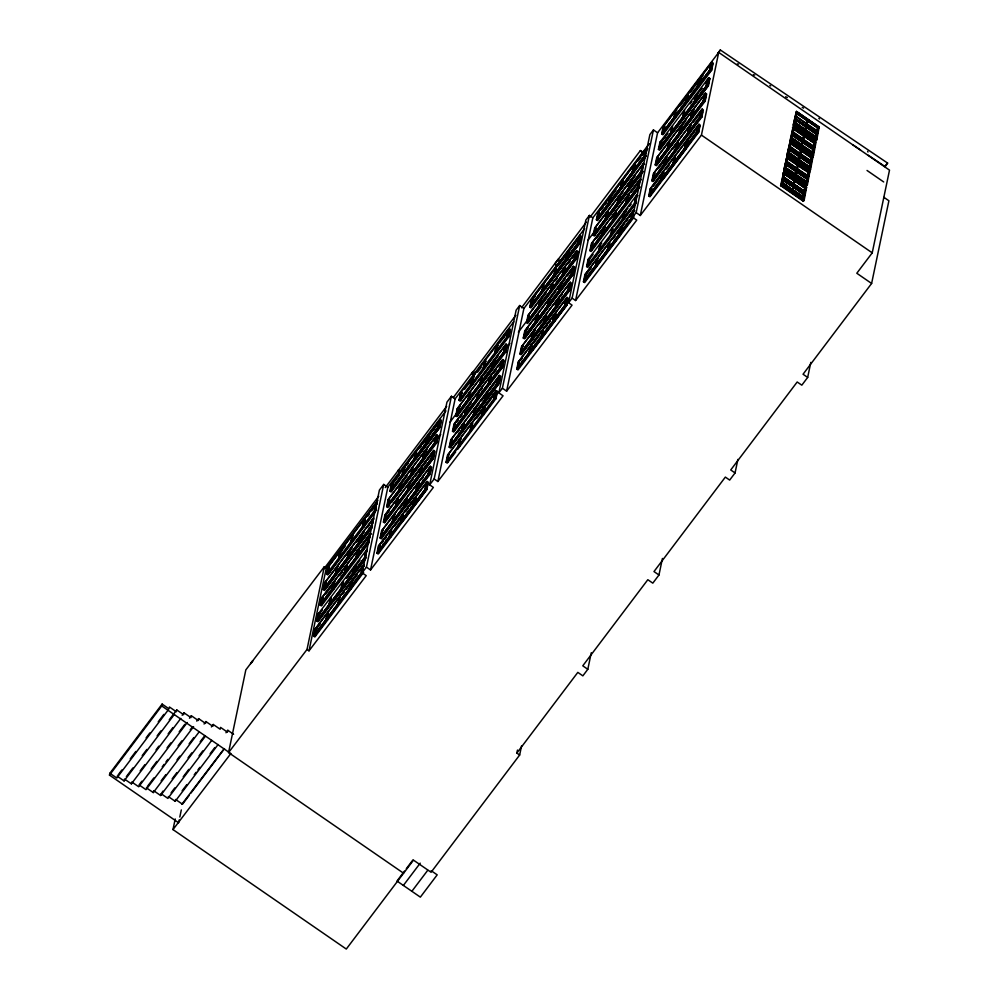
<?xml version="1.0" encoding="UTF-8"?>
<svg xmlns="http://www.w3.org/2000/svg" width="999" height="999" viewBox="0 0 999 999"><rect width="100%" height="100%" fill="white"/><g stroke="black" fill="none" stroke-linecap="round" stroke-linejoin="round"><path stroke-width="1.5" d="M787.349 97.54L785.626 96.766M867.969 152.06L867.631 151.336M780.606 185.627L783.815 171.778L806.58 187.4L804.158 200.225L803.383 201.249L780.606 185.627L781.38 184.603L804.158 200.225M783.853 170.117L787.05 156.269L809.827 171.89L807.392 184.715L806.618 185.752L783.853 170.117L787.05 156.269M783.815 171.778L781.106 185.752L781.88 184.728L803.733 199.725L802.959 200.762M786.975 155.182L790.172 141.334L812.949 156.955L810.514 169.78L809.739 170.817L786.975 155.182L790.172 141.334M785.127 166.096L785.651 163.324M786.176 160.552L786.7 157.792M789.997 140.697L793.206 126.836L815.971 142.457L813.536 155.295L812.761 156.319L789.997 140.697L790.771 139.66L813.536 155.295M803.383 201.249L806.093 187.263L784.24 172.265L781.705 185.951L791.845 192.894L792.457 192.07M793.231 125.237L796.428 111.376L819.205 126.998L816.77 139.835L815.996 140.859L793.231 125.237L796.428 111.376M791.845 192.894L792.632 189.66L782.504 182.717L792.607 189.847M795.704 176.573L795.079 177.397L784.952 170.442L787.474 156.768L809.178 171.965L806.618 185.752M792.844 128.359L793.618 127.335L815.484 142.333L812.349 155.819L790.484 140.822L793.206 126.836M782.329 185.127L783.391 179.495L804.12 193.706L803.046 199.338M791.695 186.126L782.829 180.045L784.615 173.064L805.331 187.275L802.422 200.162L792.294 193.207L793.606 187.25L803.496 194.53M786.862 161.301L796.965 168.431L786.588 161.813M809.739 170.817L812.449 156.831L790.596 141.833L788.086 154.495L809.939 169.493M790.596 141.833L787.462 155.32L809.315 170.317L810.089 169.293M791.108 139.997L793.468 127.535L815.334 142.532L812.974 154.995M796.153 176.885L795.529 177.71L805.669 184.653L806.293 183.841L807.354 178.209L786.638 163.986L784.952 170.442M807.404 177.934L808.578 171.778L787.849 157.555L786.688 163.711L807.404 177.934L806.78 178.746L797.914 172.665M788.586 152.785L798.963 159.403M789.984 146.366L800.074 153.496M790.484 140.822L793.618 127.335M788.686 154.683L789.759 149.051L810.476 163.274L809.402 168.906M791.857 137.962L801.985 144.917L791.895 137.775M793.006 131.868L803.109 139.011M794.342 124.538L796.852 111.876L818.705 126.873L815.996 140.859M812.437 154.408L813.498 148.776L792.781 134.553L791.096 141.009L801.223 147.964L801.847 147.14M794.879 122.652L795.391 119.917L805.519 126.873L805.007 129.595L794.879 122.652L804.969 129.783L795.117 122.315M796.203 116.596L806.343 123.551L796.24 116.408M794.942 124.725L796.016 119.093L816.732 133.317L815.047 139.773L804.907 132.817L806.23 126.861L805.519 126.873M795.441 119.643L797.227 112.675L817.944 126.885L816.158 133.866L817.944 126.885M792.956 186.988L794.367 180.507L793.206 186.663M803.546 194.256L793.156 186.938L792.544 192.882M786.638 163.986L786.013 164.81L796.141 171.766L797.364 165.335M793.656 186.975L794.829 180.819L804.707 188.099L804.095 191.346L793.968 184.403L804.095 191.346M799.512 156.506L798.9 162.45L799.962 156.818L799.262 156.831L798.75 159.553L788.86 152.273M799.312 156.556L800.736 150.075L799.562 156.231M796.852 171.753L795.329 177.073L796.39 171.441L796.091 174.8L806.218 181.756M796.653 171.803L798.064 165.322L796.44 171.166M801.223 147.964L802.534 142.008L801.935 147.952L802.534 142.008M802.309 147.452L801.685 148.277L803.758 135.577L802.896 139.148L792.769 132.193M807.517 168.856L798.651 162.775L799.962 156.818M799.774 156.868L801.186 150.387L800.024 156.543M814.635 125.424L806.992 120.117L805.581 126.598L796.715 120.517M803.046 142.045L804.207 135.889L802.796 142.37L811.663 148.451M806.23 126.861L805.157 132.492L805.768 126.548M805.818 126.274L806.992 120.117M806.031 126.91L807.442 120.429L806.28 126.586M805.669 184.653L807.354 178.209M806.78 178.746L808.578 171.778M806.468 181.418L796.29 174.65M807.579 175.524L797.414 168.744M809.552 166.671L799.2 159.865L809.34 166.821L810.476 163.274M811.688 156.843L809.902 163.811L811.688 156.843L790.971 142.62L789.809 148.776L810.526 162.999M803.221 199.375L805.319 188.287L784.752 174.176M810.701 160.589L800.536 153.809M806.193 185.252L806.967 184.228L785.114 169.231L784.34 170.255L806.193 185.252L807.766 176.935M812.574 152.173L802.234 145.367L812.362 152.323L813.498 148.776M813.698 146.266L803.346 139.46L813.486 146.416L814.722 142.345L794.005 128.122L792.831 134.278L813.561 148.501L814.722 142.345M815.047 139.773L816.732 133.317M815.846 136.538L805.669 129.77M816.957 130.632L806.792 123.864M806.967 184.228L809.327 171.766L808.553 172.79L787.237 158.379L787.849 157.555M813.923 147.515L814.709 143.357L794.13 129.246M815.571 140.359L816.345 139.336L794.492 124.338L793.718 125.362L815.571 140.359L816.62 134.828M817.145 132.055L817.669 129.283M816.458 138.149L818.705 126.873M179.221 819.917L178.621 822.764L109.49 775.112L109.878 773.251L162.125 704.083L169.043 708.853L169.43 706.992L176.348 711.763L176.736 709.914L183.641 714.672L184.028 712.824L190.946 717.582L191.333 715.734L198.252 720.504L198.639 718.643L205.544 723.413L205.931 721.553L212.849 726.323L213.237 724.462L220.155 729.233L220.542 727.384L227.447 732.142L227.834 730.294L233.604 734.265M117.183 776.161L124.088 780.931L124.475 779.083L131.393 783.84L180.844 718.381M131.393 783.84L131.781 781.992L138.699 786.75L187.213 722.527M109.49 775.112L161.738 705.943L162.125 704.083M146.378 787.811L153.297 792.582L153.684 790.721L160.602 795.491L205.382 736.201M160.602 795.491L162.849 791.158M168.282 796.54L175.2 801.31L175.587 799.462L182.505 804.22L189.036 795.579M521.528 745.991L519.655 755.019L431.081 872.264L413.474 860.127L346.291 949.05L172.989 829.582L175.212 818.955M179.82 817.057L181.306 809.927M403.571 873.226L228.559 752.572L245.829 669.879L324.288 566.77L326.273 568.144L309.003 650.836L307.018 649.462L324.288 566.77M309.003 650.836L366.221 575.649L362.125 572.802L379.395 490.109L383.728 484.415L387.824 487.262L370.542 569.954L366.446 567.12L383.728 484.415M370.542 569.954L433.366 487.412L429.67 484.852L446.953 402.147L451.436 396.266L455.132 398.838L437.849 481.53L434.153 478.958L451.436 396.266M437.849 481.53L503.059 395.804L498.851 392.869L516.133 310.177L519.68 305.532L523.888 308.479L506.618 391.171L502.41 388.224L519.68 305.532M506.618 391.171L572.052 305.145L568.593 302.734L585.864 220.042L589.385 215.422L592.844 217.844L575.574 300.537L572.115 298.127L589.385 215.422M519.655 755.019L516.845 753.084L517.482 750.074M575.574 300.537L636.738 220.13L632.617 217.245L649.899 134.553L653.446 129.92L657.567 132.792L640.284 215.497L636.163 212.612L653.446 129.92M516.845 753.084L577.822 672.377L582.854 675.861L587.812 669.293L591.271 652.747M640.284 215.497L701.435 135.102L718.706 52.41L889.51 170.142L872.227 252.847L856.805 273.251L871.615 283.466L803.046 374.238L807.667 377.435L801.822 385.177L797.19 381.993L730.731 469.967L735.064 472.952L729.67 480.082L725.349 477.097L653.983 571.565L658.965 574.999L652.809 583.154L647.827 579.707L582.779 665.821L587.812 669.293M658.965 574.999L662.424 558.466M735.064 472.952L737.886 459.415M807.667 377.435L810.813 362.4M871.615 283.466L888.898 200.762L883.965 197.365M313.649 636.151L362.412 571.578L363.611 572.402L314.835 636.975L313.649 636.151L315.135 629.008L363.911 564.447L362.475 571.715M316.82 620.966L318.306 613.823L367.083 549.263L365.584 556.393L316.82 620.966L318.007 621.79L364.91 559.702M369.168 542.557L321.328 605.881L320.142 605.057L321.628 597.926L370.404 533.366L371.603 534.19M323.364 589.61L324.862 582.479L373.638 517.907L372.14 525.049L323.364 589.61L324.563 590.434L372.402 527.11M326.598 574.138L328.097 566.995L376.873 502.435L375.374 509.565L326.598 574.138L327.797 574.962L375.262 511.988M314.348 635.027L315.734 628.421L351.186 581.493L351.885 581.98M358.379 550.899L357.679 550.412L322.227 597.34L320.841 603.945L322.028 604.77M327.297 573.014L328.683 566.421L364.136 519.48L364.847 519.98M316.221 631.131L315.422 634.914L314.71 634.427L316.034 628.121L316.745 628.608M321.915 603.833L321.203 603.346L322.527 597.027L323.239 597.527M324.438 587.899L325.761 581.58L336.813 566.957L337.512 567.444M327.672 572.427L328.996 566.108M315.534 635.851L316.159 630.232M318.706 620.666L319.056 616.371M322.103 601.785L321.553 604.432L350.249 566.346M325.05 587.662L326.161 582.38L325.449 581.893L324.063 588.486L359.515 541.558L360.901 534.964M328.559 570.866L329.121 568.219M319.131 617.207L318.594 619.742L317.882 619.243L319.205 612.936L319.917 613.423M328.384 572.914L329.171 569.118M325.761 619.805L327.085 613.498L327.797 613.985L326.473 620.292L325.761 619.805L314.71 634.427M321.203 603.346L332.255 588.723L333.579 582.405L334.29 582.904L333.491 586.688M336.813 566.957L335.489 573.276L336.188 573.763L336.988 569.967M327.572 619.917L326.411 618.955L327.734 612.637M330.906 597.452L329.583 603.771L330.294 604.258M333.616 588.361L332.904 587.874L334.228 581.555M349.55 551.523L348.838 551.036L337.45 566.108L336.126 572.415L336.838 572.914M348.838 551.036L347.515 557.342L348.226 557.829L349.026 554.045M326.411 618.955L337.799 603.883L339.123 597.564L339.822 598.051M332.904 587.874L344.293 572.802L345.617 566.483L346.316 566.97M339.148 603.521L338.436 603.021L339.76 596.715L340.472 597.202M345.642 572.427L344.93 571.94L346.253 565.634L346.965 566.121M361.238 536.038L360.527 535.551L349.488 550.174L348.164 556.493L348.876 556.98M339.036 601.848L338.499 604.37L337.799 603.883M345.529 570.766L346.054 568.231M338.436 603.021L349.488 588.399L350.811 582.092M344.93 571.94L355.981 557.317L357.305 551.011L358.017 551.498L357.48 554.02M360.527 535.551L359.203 541.87L359.915 542.357M322.39 610.052L319.605 613.736L318.906 613.249L317.52 619.842L352.972 572.914L354.358 566.308L355.057 566.808L346.628 577.959M357.679 550.412L356.293 557.005L357.48 557.829M364.136 519.48L362.749 526.086L363.948 526.91M351.186 581.493L349.8 588.099L350.986 588.923L351.548 586.276M359.615 571.703L364.148 565.696L363.436 565.209L351.636 580.831L350.212 587.599L351.411 588.423L352.26 584.365M366.383 557.617L354.583 573.239L353.384 572.427L354.807 565.646L356.006 566.47M358.841 550.237L357.417 557.005L369.218 541.383L368.519 540.896L369.93 534.115L358.129 549.75L356.705 556.518L357.904 557.342L358.466 554.632M372.028 527.472L361.126 541.895L359.94 541.071L361.351 534.303L362.063 534.79L361.501 537.499M371.653 510.901L377.11 503.683L376.398 503.196L364.585 518.818L363.174 525.599L364.36 526.423M350.986 585.102L350.199 588.898L349.488 588.399M354.158 569.917L353.371 573.713L352.659 573.226L353.983 566.908L354.695 567.395M363.948 523.089L363.149 526.885L362.437 526.398L363.761 520.079L364.473 520.566M361.588 551.311L358.029 556.018L357.33 555.531L358.641 549.238L359.353 549.725M363.786 524.6L365.11 518.306M351.498 585.389L352.06 582.679M364.448 523.376L365.01 520.666M350.836 586.613L361.501 572.489L362.824 566.196L363.536 566.683M367.994 541.408L369.318 535.114L370.03 535.601L368.706 541.895L367.994 541.408L357.33 555.531M373.251 520.142L372.54 519.655L371.228 525.961L371.928 526.448M363.436 565.209L362.025 571.977L363.211 572.802M353.384 572.427L365.197 556.793L366.608 550.024L367.32 550.511L364.598 554.12M359.94 541.071L371.74 525.437L373.164 518.668L373.876 519.155M376.398 503.196L374.975 509.965L376.173 510.789M370.404 533.366L368.906 540.496L320.142 605.057M372.465 523.926L372.989 521.403M375.961 507.192L375.437 509.715L376.573 510.389M375.686 510.452L376.248 507.742M376.935 553.196L378.434 546.066L427.21 481.493L428.409 482.317L426.91 489.448L378.134 554.02L376.935 553.196L425.711 488.636L427.21 481.493M380.107 538.011L381.606 530.881L430.382 466.308L431.58 467.132L430.082 474.275L381.306 538.836L380.107 538.011L428.883 473.451L430.382 466.308M383.429 522.115L384.927 514.972L433.703 450.412L434.902 451.236L433.404 458.366L384.627 522.939L383.429 522.115L432.205 457.542L433.703 450.412M389.735 504.994L387.862 507.48L386.663 506.655L388.161 499.525L436.938 434.965L438.124 435.789L436.625 442.919L391.608 502.522M389.897 491.183L391.396 484.053L440.172 419.48L441.358 420.304L439.86 427.447L391.096 492.007L389.897 491.183L438.673 426.623L440.172 419.48M378.833 552.897L377.647 552.072L379.021 545.479L380.219 546.303M382.005 537.712L380.819 536.888L382.192 530.294L417.644 483.366L418.356 483.853M385.327 521.815L384.14 520.991L385.514 514.398L386.226 514.885M387.362 505.544L388.748 498.938L424.2 452.01L422.814 458.603M391.795 490.884L390.597 490.059L391.983 483.466L393.169 484.29M390.297 534.815L391.096 531.031L390.384 530.544L379.333 545.167L378.009 551.485L378.721 551.972L379.245 549.438M384.503 520.392L385.826 514.085L396.878 499.463L397.59 499.95L396.266 506.268L395.554 505.769L396.878 499.463M390.971 489.473L392.295 483.154L403.334 468.531L404.046 469.018L403.521 471.54M379.732 545.966L378.346 552.559L402.56 520.516M382.08 534.74L381.518 537.375L393.556 521.453M388.561 506.356L389.185 500.749M391.583 489.235L392.694 483.953M385.214 520.891L386.014 517.095M388.711 504.17L389.235 501.648M398.776 490.322L400.099 484.003L400.811 484.49L399.488 490.809L398.776 490.322L387.737 504.945L389.061 498.626L389.772 499.125M403.334 468.531L402.01 474.85L402.722 475.337M390.384 530.544L389.061 536.863L389.772 537.35M394.043 521.79L392.844 520.966L394.205 514.51L395.254 514.547L394.543 514.06M408.916 483.528L407.58 489.847L408.291 490.334L409.615 484.016L408.916 483.528L397.527 498.601L396.203 504.92L396.903 505.407M401.198 484.902L400.137 489.96L399.425 489.473L400.749 483.154M415.284 456.88L416.084 453.096L415.372 452.609L403.983 467.682L402.659 473.988L403.371 474.488M393.469 519.642L394.006 517.107M390.684 535.227L391.208 532.704M397.702 501.623L398.226 499.1L397.527 498.601M399.425 489.473L410.814 474.4L412.137 468.081L412.849 468.568L412.312 471.091M415.372 452.609L414.048 458.916L414.76 459.403M402.335 518.893L403.121 515.109L402.422 514.61L401.086 520.929L401.798 521.416M427.772 437.612L427.06 437.125L416.021 451.748L414.685 458.066L415.397 458.553M421.316 468.543L420.604 468.056L409.553 482.679L408.229 488.998L408.941 489.485M412.962 470.242L412.162 474.026L411.463 473.538L412.787 467.22M398.389 514.96L404.97 506.231L406.031 501.186M406.143 502.859L405.619 505.382L404.907 504.895L406.231 498.576L406.943 499.063M415.671 457.292L416.196 454.77M414.822 499.625L414.11 499.138L412.787 505.457L413.499 505.944L414.023 503.421M420.604 468.056L419.28 474.375L419.992 474.862L421.041 469.805M411.463 473.538L422.502 458.916L423.826 452.597M425.736 443.444L427.06 437.125M377.647 552.072L413.099 505.144L414.473 498.551L415.184 499.038M380.819 536.888L416.271 489.96L417.644 483.366M384.14 520.991L419.592 474.063L420.966 467.457L421.678 467.957M413.511 504.657L425.312 489.023L426.735 482.255L427.934 483.079L426.511 489.847L414.71 505.482L413.511 504.657L414.935 497.877L416.121 498.701M420.005 473.563L431.805 457.942L433.229 451.173L434.428 451.998L433.004 458.766L421.203 474.388L420.005 473.563L421.428 466.795L422.14 467.282L421.278 471.353M436.463 435.714L435.04 442.495L436.238 443.319L437.649 436.538L436.463 435.714L424.65 451.348L423.239 458.116L424.425 458.941L425 456.231M426.461 442.644L438.274 427.01L439.697 420.242L440.884 421.066L439.473 427.834L427.659 443.469L426.461 442.644L427.884 435.876L429.083 436.688M417.457 486.975L417.994 484.44L417.282 483.953L415.959 490.272L416.67 490.759L411.138 498.064M423.476 458.141L424.013 455.619M421.066 495.916L425.512 490.034L426.835 483.728L426.123 483.241L415.447 497.365L414.123 503.671L414.835 504.158L418.394 499.45M421.566 484.265L418.007 488.973L417.295 488.486L418.618 482.18L429.295 468.056L430.007 468.543L428.683 474.85L424.238 480.731M433.329 452.647L432.617 452.16L421.94 466.283L420.629 472.577L421.328 473.076M424.563 457.617L423.851 457.13L425.174 450.836L425.886 451.323M432.242 436.263L438.461 428.022L439.785 421.715L439.073 421.228L428.409 435.352L427.085 441.658L427.797 442.145L430.457 438.611M415.646 498.376L414.223 505.144L426.024 489.51M417.957 487.25L417.395 489.96L429.195 474.338M424.8 454.545L423.938 458.603L435.751 442.982L436.313 440.272M425.087 455.094L424.013 459.428L388.074 506.031M414.71 505.482L415.272 502.772M415.634 500.374L416.158 497.852L415.447 497.365M418.444 487.587L417.882 490.297L416.683 489.473L418.106 482.704L419.293 483.516M421.203 474.388L422.053 470.329M427.659 443.469L428.234 440.759M426.123 483.241L424.8 489.535L425.512 490.034M417.295 488.486L427.972 474.363L429.295 468.056M432.617 452.16L431.293 458.454L432.005 458.941L433.054 453.908M434.515 443.007L435.839 436.7L436.551 437.2L435.227 443.494L434.515 443.007L423.851 457.13M439.073 421.228L437.749 427.535L438.461 428.022M429.907 467.07L428.484 473.838L429.682 474.662M386.663 506.655L435.439 442.095L436.938 434.965M426.873 485.452L427.447 482.742M429.77 471.628L430.332 468.918M432.804 457.08L433.379 454.37M439.835 423.439L440.397 420.729M429.97 473.314L430.819 469.243M455.656 451.973L447.215 463.136L446.016 462.325L447.515 455.182L496.291 390.621L497.49 391.446L495.991 398.576L457.53 449.488M449.188 447.14L450.686 439.997L499.463 375.437L500.661 376.261L499.163 383.391L450.387 447.964L449.188 447.14L497.964 382.567L499.463 375.437M452.51 431.231L454.008 424.1L502.784 359.54L503.983 360.364L502.485 367.495L453.708 432.055L452.51 431.231L501.286 366.67L502.485 367.495M455.744 415.784L457.242 408.653L506.018 344.081L507.205 344.905L505.706 352.048L456.943 416.608L455.744 415.784L504.52 351.223L506.018 344.081M458.978 400.312L460.477 393.169L509.24 328.609L510.439 329.433L508.941 336.563L460.164 401.136L458.978 400.312L507.754 335.739L509.24 328.609M476.535 418.494L484.265 408.154L483.553 407.667L448.101 454.595L446.715 461.201L447.914 462.025M451.086 446.84L449.887 446.016L451.273 439.41L451.985 439.91L451.436 442.545M453.221 430.119L454.595 423.514L490.047 376.586L490.759 377.073M457.642 415.484L456.443 414.66L457.829 408.067L493.281 361.139L493.993 361.626M450.262 445.417L451.585 439.11L462.637 424.488L463.349 424.975M454.907 423.201L453.583 429.52L464.635 414.897L465.959 408.579L466.67 409.078L465.347 415.384L464.635 414.897M447.989 459.041L447.427 461.688L482.879 414.76M454.408 430.931L454.757 426.648M457.979 411.188L457.155 415.147L492.607 368.219M460.939 397.04L460.389 399.675L485.539 366.383M454.295 430.007L455.094 426.223M462.637 424.488L461.313 430.794L462.025 431.293L462.812 427.497M475.374 409.041L474.662 408.554L463.274 423.626L461.95 429.945L462.662 430.432M469.83 392.282L468.506 398.589L469.667 399.563M469.368 396.141L469.892 393.618L469.18 393.131L467.857 399.45L468.568 399.937M472.327 381.93L473.126 378.146L472.415 377.659L471.091 383.966L471.803 384.465M459.378 443.943L459.902 441.421M469.218 399.076L470.005 395.292M474.662 408.554L473.339 414.872L474.05 415.359L474.85 411.576M476.66 398.976L477.984 392.657L478.696 393.144L477.372 399.463L476.66 398.976L465.272 414.048L466.446 415.01M486.538 396.091L487.075 393.569L486.363 393.082L475.312 407.704L473.988 414.011L474.7 414.51M478.022 398.601L477.31 398.114L478.633 391.795L479.345 392.295M481.93 377.697L480.606 384.003L479.895 383.516L481.218 377.197L481.93 377.697L480.881 377.659M484.365 366.009L484.89 363.474M471.141 429.283L471.94 425.487M472.052 427.16L471.528 429.682L470.816 429.195L472.14 422.889L472.852 423.376M486.363 393.082L485.039 399.388L485.739 399.887M477.31 398.114L488.361 383.491L489.685 377.172M490.047 376.586L488.673 383.179L489.86 384.003M456.443 414.66L491.895 367.732L493.281 361.139M483.553 407.667L482.18 414.273L483.366 415.084M449.887 446.016L485.352 399.088L486.725 392.482M497.015 392.195L495.816 391.383L484.016 407.005L482.592 413.773L483.791 414.597L484.353 411.888M498.988 376.198L497.564 382.967L498.763 383.791L486.963 399.413L485.764 398.589L487.187 391.82L487.899 392.307L487.325 395.017M502.31 360.289L500.886 367.07L502.085 367.894L503.508 361.114L502.31 360.289L490.509 375.924L489.085 382.692L490.284 383.516L491.133 379.458M489.86 380.194L489.06 383.978L488.361 383.491M496.053 350.524L495.529 353.059L494.817 352.56L496.141 346.253L496.853 346.74M504.92 345.829L494.255 359.952L492.932 366.258L503.596 352.135L504.92 345.829L505.631 346.316M484.727 407.492L483.304 414.26L495.104 398.638M490.359 380.469L490.934 377.759M493.306 366.371L493.881 363.673M496.828 349.55L496.253 352.26L508.066 336.626M486.963 399.413L488.099 394.006M494.08 365.359L493.506 368.069L492.32 367.245L493.731 360.464L494.93 361.288M497.315 349.875L496.74 352.585L495.541 351.76L496.965 344.992L498.164 345.816M499.075 377.672L498.376 377.185L497.052 383.479L497.764 383.966M491.733 375.899L491.021 375.412L489.697 381.705L500.374 367.582L501.698 361.276L502.397 361.775M495.816 391.383L494.393 398.151L495.591 398.976L496.728 393.556M508.778 329.37L507.355 336.139L508.541 336.963L509.677 331.543M496.291 390.621L494.592 399.15L493.881 398.663L495.204 392.37L495.904 392.857M502.784 359.54L501.086 368.069L500.374 367.582M504.845 350.1L504.308 352.622L503.596 352.135M495.679 395.929L496.241 393.219M505.681 348.039L506.243 345.329L504.433 347.739M499.05 382.442L500.187 377.023M516.77 369.118L518.269 361.975L567.045 297.415L568.244 298.239L566.745 305.369L517.969 369.93L516.77 369.118L565.546 304.545L567.045 297.415M519.942 353.933L521.441 346.79L570.217 282.23L571.416 283.054L569.917 290.185L521.141 354.757L519.942 353.933L568.718 289.36L570.217 282.23M523.264 338.024L524.762 330.894L573.538 266.333L574.737 267.158L573.239 274.288L524.463 338.848L523.264 338.024L572.04 273.464L573.538 266.333M526.498 322.577L527.996 315.447L576.773 250.874L577.959 251.698L576.46 258.841L527.697 323.401L526.498 322.577L575.274 258.017L576.773 250.874M529.732 307.105L531.231 299.962L579.994 235.402L581.193 236.226L579.695 243.356L530.919 307.929L529.732 307.105L578.508 242.532L579.994 235.402M518.856 361.388L517.47 367.994L552.934 321.066L554.308 314.46L555.019 314.947M521.84 353.634L520.641 352.809L522.027 346.203L557.479 299.275L558.191 299.762M527.197 321.453L528.583 314.86L564.035 267.932L564.747 268.419M517.844 367.395L519.168 361.089L530.219 346.453L530.931 346.953L530.132 350.736M524.338 336.313L525.661 329.995L536.713 315.372L537.425 315.859L536.101 322.178L535.389 321.69L536.713 315.372M528.271 321.353L527.572 320.866L528.896 314.548M543.081 288.723L543.881 284.94L543.169 284.453L532.13 299.076L530.806 305.382L531.505 305.881L532.042 303.346M518.456 367.157L519.018 364.523M521.915 350.661L521.353 353.296L533.878 337.699M525.237 334.752L526.061 330.794L525.349 330.307L523.963 336.913L559.428 289.972L560.801 283.379M528.396 322.277L529.008 316.671M531.63 306.805L531.693 303.833M525.049 336.8L525.849 333.017M527.572 320.866L538.611 306.243L539.935 299.925L540.646 300.412M543.169 284.453L541.845 290.759L542.557 291.258M530.219 346.453L528.896 352.772L529.607 353.259M530.706 352.884L529.507 352.06L530.856 345.604L542.245 330.532L542.957 331.019L542.432 333.541M532.704 336.738L534.028 330.419L535.089 330.457L534.378 329.97M540.422 306.356L539.26 305.382L540.584 299.076M533.304 335.552L533.828 333.029M539.86 304.208L539.323 306.73L538.611 306.243M537.537 317.532L538.061 315.01L537.387 314.385M547.327 302.747L549.45 299.937L548.738 299.45L547.415 305.769L548.126 306.256M550.649 290.309L551.972 283.991L552.684 284.49L551.361 290.796L550.649 290.309L539.26 305.382M555.119 272.802L555.919 269.006L555.207 268.519L553.883 274.837L554.595 275.324M542.245 330.532L540.921 336.85L541.633 337.337M567.607 253.534L566.895 253.047L555.844 267.67L554.52 273.988L555.232 274.475M554.645 315.547L553.946 315.06L542.894 329.682L541.57 335.989L542.282 336.476M544.742 320.804L546.066 314.498L546.778 314.985M557.467 289.335L561.138 284.465L560.439 283.966L549.388 298.589L548.064 304.907L548.776 305.394M553.059 284.89L551.997 289.947L551.286 289.46L552.622 283.142M545.342 319.63L545.866 317.095M552.622 321.366L553.946 315.06M555.794 306.181L557.117 299.875L557.817 300.362M560.439 283.966L559.115 290.284L559.815 290.771M551.286 289.46L562.337 274.837L563.661 268.519L564.373 269.006M566.895 253.047L565.571 259.353L566.283 259.852L566.808 257.317M520.641 352.809L556.106 305.881L557.479 299.275M562.649 274.525L564.035 267.932M533.004 300.2L531.818 299.375L530.432 305.981L565.884 259.053L567.27 252.447L567.981 252.934M567.769 298.988L566.346 305.769L554.545 321.391L553.346 320.567L554.77 313.798L555.956 314.623M573.776 267.582L572.839 274.688L561.038 290.309L559.84 289.485L561.263 282.717L561.975 283.204M576.298 251.636L574.875 258.404L576.073 259.228L577.484 252.46L576.298 251.636L564.485 267.257L563.061 274.038L564.26 274.862M580.719 236.988L579.295 243.756L567.494 259.378L566.296 258.554L567.719 251.785L568.918 252.61M560.352 288.249L560.876 285.726M565.958 299.163L564.635 305.457L565.347 305.944L566.658 299.65L565.958 299.163L555.282 313.286L553.958 319.58L554.67 320.067M569.13 283.978L567.807 290.272L568.518 290.759L557.842 304.895L557.13 304.395L558.453 298.102L569.13 283.978L569.83 284.465L569.305 286.988M564.398 273.539L563.686 273.052L565.009 266.745L565.709 267.233M579.62 237.637L578.908 237.15L568.244 251.273L566.92 257.567L567.632 258.067L569.405 255.707M555.469 314.285L554.058 321.054L565.859 305.432L567.282 298.664L566.57 298.177L565.147 304.945L553.346 320.567M558.641 299.101L557.23 305.881L569.03 290.247L570.167 284.827M564.348 271.815L564.91 269.106M563.848 275.349L564.398 272.715M554.545 321.391L555.107 318.681M561.038 290.309L561.962 285.214M567.494 259.378L568.069 256.668M573.151 268.569L572.452 268.069L571.128 274.375L571.84 274.862L572.889 269.83M563.686 273.052L574.35 258.928L575.674 252.622L576.386 253.109L575.324 258.154M577.584 243.444L578.908 237.15M569.742 282.992L568.319 289.76L569.517 290.584L570.654 285.165M559.84 289.485L571.64 273.863L573.064 267.083M566.296 258.554L578.109 242.932L579.52 236.164L580.232 236.651L579.67 239.36M572.639 272.989L573.201 270.279M634.015 215.147L633.416 218.007L584.64 282.567L583.441 281.743L584.939 274.613L633.716 210.04L634.902 210.864M636.188 203.209L587.812 267.382L586.613 266.558L588.111 259.428L636.887 194.855L638.074 195.679M640.209 178.958L638.711 186.089L639.909 186.913L591.133 251.486L589.934 250.662L591.433 243.531L640.209 178.958L641.395 179.783M593.169 235.202L641.932 170.642L643.131 171.466L594.355 236.026L593.169 235.202L594.655 228.072L643.431 163.511L644.63 164.335M646.341 151.985L646.902 149.276L646.191 148.789L644.767 155.569L645.966 156.381L597.589 220.554L596.391 219.73L597.889 212.6L646.665 148.027L647.864 148.851M584.14 280.619L585.526 274.026L620.978 227.098L621.69 227.585M587.312 265.434L588.698 258.841L589.41 259.328L593.106 254.433M628.184 196.503L627.472 196.004L592.02 242.944L590.634 249.538L591.833 250.362M595.054 234.915L593.868 234.091L595.254 227.485L595.953 227.972L595.404 230.619M597.102 218.606L598.476 212.013L633.928 165.085L634.64 165.572M587.687 264.847L589.01 258.529L589.722 259.016M595.404 244.555L591.72 249.438L591.008 248.951L592.332 242.632L593.044 243.119M594.23 233.491L595.554 227.173L606.605 212.55L607.317 213.049L605.993 219.355L605.282 218.868L606.605 212.55M598.176 218.506L597.464 218.019L598.788 211.701M585.339 281.443L585.963 275.836M588.511 266.258L588.861 261.963M591.346 250.025L591.895 247.39M598.289 219.43L598.913 213.823M594.942 233.978L596.003 228.933M586.55 274.201L585.839 273.714L584.515 280.032L595.566 265.409L596.89 259.091L597.589 259.578M591.008 248.951L602.06 234.328L603.384 228.009L604.083 228.496L596.428 238.524M597.464 218.019L608.516 203.396L609.84 197.078L610.551 197.565M596.915 265.035L596.203 264.548L597.527 258.242L598.239 258.729M600.536 250.337L599.35 249.513L600.699 243.057M607.317 228.783L603.408 233.953L602.697 233.466L604.02 227.148L604.732 227.647M618.294 202.173L619.343 197.115L618.643 196.628L607.255 211.701L605.931 218.019L606.63 218.506M609.865 203.034L609.165 202.547L610.489 196.229L611.188 196.716M596.803 263.374L596.266 265.896L595.566 265.409M600.237 246.928L600.761 244.393L600.062 243.906L598.738 250.225L599.437 250.712M603.034 233.554L603.821 229.758M609.752 201.361L609.228 203.883L608.516 203.396M603.408 233.953L603.933 231.431M607.429 214.723L607.966 212.188L607.255 211.701M607.592 249.475L608.915 243.157L609.627 243.656L608.304 249.962L607.592 249.475L596.203 264.548M610.764 234.29L612.087 227.984L612.799 228.471L612.275 230.994M602.697 233.466L614.085 218.394L615.409 212.075L616.121 212.562M618.643 196.628L617.32 202.947L618.019 203.434M620.541 187.462L621.878 181.156L622.577 181.643L621.253 187.962L620.541 187.462L609.165 202.547M610.002 244.056L608.953 249.113L608.241 248.626L609.565 242.307M612.737 227.123L611.413 233.441L612.125 233.928L612.911 230.145M616.058 211.226L614.735 217.545L625.774 202.922L627.097 196.603L627.809 197.09L627.285 199.613M617.956 202.085L619.28 195.779L630.332 181.156L631.043 181.643L627.36 186.513M622.964 182.055L621.902 187.1L621.191 186.613L622.514 180.295L623.226 180.782M615.059 217.62L615.859 213.836M619.467 198.789L619.992 196.266L619.28 195.779M630.332 181.156L629.008 187.462L629.72 187.949M621.191 186.613L632.242 171.99L633.566 165.672L634.278 166.159M608.241 248.626L619.28 234.003L620.604 227.685L621.316 228.172M619.592 233.691L620.978 227.098M622.764 218.506L624.15 211.913L624.862 212.4L617.37 222.315M627.472 196.004L626.086 202.61L627.285 203.434M593.868 234.091L629.32 187.15L630.706 180.557M632.554 171.678L633.928 165.085M633.953 211.288L633.241 210.801L621.428 226.423L620.017 233.204L621.203 234.028M640.446 180.207L639.735 179.72L627.921 195.342L626.51 202.123L627.697 202.947M642.956 164.261L641.545 171.041L642.732 171.865L630.931 187.487L629.732 186.663L631.156 179.895L631.868 180.382L631.293 183.092M646.191 148.789L634.39 164.423L632.966 171.191L634.165 172.015M620.254 233.229L620.791 230.707M630.244 185.427L630.781 182.904M621.341 232.705L620.629 232.218L621.952 225.911L622.664 226.398M632.28 195.729L627.834 201.623L627.122 201.136L628.446 194.83L629.158 195.317M634.29 170.692L633.591 170.205L634.902 163.898L635.614 164.398M621.853 228.272L620.729 233.691L632.529 218.057M624.75 214.448L623.9 218.506L635.701 202.884L634.989 202.385L636.413 195.617L637.125 196.104M634.24 168.968L634.815 166.259M621.341 231.88L620.791 234.515L584.852 281.106M623.963 219.33L624.512 216.696M610.839 214.023L630.506 187.974L631.068 185.339M634.303 169.867L633.741 172.502L597.802 219.106M630.931 187.487L631.855 182.392M624.949 216.134L624.375 218.843L623.189 218.019L624.6 211.251L625.799 212.075M620.629 232.218L631.306 218.094L632.617 211.788L633.329 212.275M627.122 201.136L637.799 187L639.11 180.707L639.822 181.194M643.056 165.747L642.345 165.26L641.021 171.553L641.733 172.04M633.591 170.205L644.255 156.081L645.579 149.775L646.291 150.262M633.241 210.801L631.818 217.57L633.016 218.394M639.735 179.72L638.311 186.488L639.51 187.312M633.716 210.04L632.005 218.581L631.306 218.094M636.887 194.855L635.177 203.396L634.477 202.909L635.789 196.603L636.5 197.09M641.995 170.779L643.431 163.511M645.229 155.307L646.665 148.027M648.713 195.954L650.212 188.823L698.975 124.251L700.174 125.075L698.676 132.218L649.899 196.778L648.713 195.954L697.489 131.393L698.975 124.251M651.885 180.769L653.383 173.639L702.147 109.066L703.346 109.89L701.847 117.033L653.071 181.593L651.885 180.769L700.661 116.209L702.147 109.066M655.207 164.872L656.705 157.73L705.469 93.169L706.668 93.993L705.169 101.124L656.393 165.697L655.207 164.872L703.983 100.3L705.469 93.169M658.428 149.413L659.927 142.283L708.703 77.722L709.902 78.546L708.403 85.677L659.627 150.237L658.428 149.413L707.205 84.853L708.703 77.722M661.663 133.941L663.161 126.811L711.937 62.238L713.124 63.062L711.638 70.205L662.861 134.765L661.663 133.941L710.439 69.381L711.638 70.205M699.912 79.783L699.2 79.296L663.748 126.224L662.362 132.817L663.561 133.641M650.599 195.654L649.412 194.83L650.799 188.237L686.251 141.309L686.95 141.796M687.312 130.332L690.122 126.611L689.422 126.124L653.97 173.052L652.584 179.645L653.771 180.469M657.292 157.155L655.906 163.749L691.358 116.821L692.744 110.215L657.292 157.155L657.991 157.642M656.268 163.149L657.604 156.843M663.448 132.717L662.737 132.23L664.06 125.911L664.772 126.398M650.674 192.682L650.124 195.317L676.198 160.789M657.167 161.601L657.717 158.953M660.327 149.113L660.676 144.83M663.623 130.669L663.074 133.304L688.224 100.025M660.739 145.667L660.214 148.189L659.502 147.702L660.826 141.383L661.538 141.883M654.982 173.227L654.283 172.74L652.946 179.058L663.998 164.435L665.322 158.117L666.033 158.604L658.378 168.644M662.737 132.23L673.788 117.607L675.112 111.289M665.359 164.073L664.647 163.574L665.971 157.268M669.293 141.359L667.969 147.677L668.681 148.164M672.514 125.911L671.191 132.23L671.902 132.717M674.762 116.296L675.137 117.245L674.425 116.746L675.749 110.439M662.062 177.572L662.861 173.789L662.15 173.302L660.826 179.62L661.538 180.107L656.018 187.412M664.972 163.661L665.771 159.865M675.024 115.572L675.811 111.776M675.137 117.245L675.936 113.449M664.647 163.574L676.036 148.501L677.359 142.195L678.071 142.682M674.425 116.746L685.814 101.673L687.137 95.367L687.849 95.854L687.05 99.638M673.501 162.837L674.824 156.518M677.996 141.334L676.673 147.652L687.724 133.029L689.048 126.711L689.76 127.198M684.552 109.977L683.229 116.296L683.94 116.783M698.751 84.166L698.214 86.688L687.175 101.311L686.463 100.824L687.787 94.505L688.498 94.992M674.1 161.651L674.899 157.867L674.188 157.367L672.864 163.686L673.563 164.173L668.768 170.529M677.797 143.943L676.735 148.988L676.036 148.501M680.594 130.569L680.069 133.092L679.357 132.605L680.681 126.286L681.393 126.773M686.463 100.824L697.502 86.201L698.825 79.883L699.537 80.37M649.412 194.83L684.864 147.902L686.251 141.309M689.422 126.124L688.036 132.717L689.235 133.541M661.713 142.52L660.514 141.696L659.128 148.302L694.58 101.361L695.966 94.768L696.678 95.255L693.868 98.976M699.2 79.296L697.814 85.889L699.013 86.713M702.384 110.315L701.673 109.828L689.872 125.462L688.448 132.23L689.647 133.054M695.004 100.874L706.805 85.252L708.229 78.471L709.427 79.296L708.004 86.076L696.203 101.698L695.004 100.874L696.428 94.106L697.127 94.593L701.673 88.586M712.175 63.486L711.463 62.999L699.65 78.634L698.239 85.402L699.425 86.226M677.896 158.454L685.264 148.701L687.225 140.122L697.889 125.999L698.601 126.486L697.277 132.792L686.613 146.915L685.901 146.428L696.565 132.293L697.889 125.999M694.23 125.849L689.785 131.731L689.073 131.244L690.396 124.937L691.096 125.424M704.382 94.917L693.718 109.041L692.394 115.335L703.059 101.211L704.382 94.917L705.094 95.405M699.562 84.903L698.85 84.415L700.174 78.109L700.886 78.596M692.344 115.984L692.894 113.349M687.412 141.134L685.988 147.902L697.801 132.268L698.925 126.861M696.852 95.941L695.716 101.361L707.517 85.739L708.94 78.971L705.306 83.779M700.361 79.121L698.95 85.889L710.751 70.267M698.85 84.415L709.527 70.292L710.838 63.986L711.55 64.473M689.073 131.244L699.737 117.12L701.061 110.814L701.773 111.301M711.463 62.999L710.039 69.768L711.238 70.592L712.662 63.824M701.673 109.828L700.262 116.596L701.448 117.42L702.584 112.013M706.68 75.487L710.227 70.779L711.937 62.238M701.822 113.024L700.973 117.095L689.16 132.717L690.584 125.949L689.872 125.462M704.57 99.838L705.706 94.418M699.7 125.837L698.276 132.605L697.09 131.781L698.501 125.012L699.213 125.499M720.329 50.012L717.757 53.571L720.304 49.95L887.624 163.099L885.064 166.646L886.438 164.348M883.69 181.955L867.032 170.467M557.105 266.408L554.695 264.011L556.106 264.161M590.059 217.195L640.421 150.512L643.556 152.472M251.561 662.749C255.669 656.78 248.501 665.671 251.224 663.186M118.119 774.924L121.841 769.992M130.245 758.878L135.839 751.46M146.104 737.874L149.838 732.941M158.229 721.815L163.836 714.41M168.107 710.089L116.796 778.021L109.878 773.251M126.349 776.61L132.879 767.956M142.208 755.606L146.878 749.437M157.143 735.851L160.876 730.906M169.268 719.792L176.736 709.914M124.088 780.931L174.475 714.235M140.185 770.866L144.843 764.697M156.044 749.874L158.841 746.166M168.169 733.815L172.839 727.647M182.168 715.296L184.028 712.824M141.883 781.193L139.086 784.902L145.991 789.66L193.581 726.673M151.211 768.843L156.806 761.438M167.07 747.851L170.804 742.906M179.208 731.792L184.803 724.375M189.473 718.206L191.333 715.734M147.315 786.575L153.846 777.934M162.25 766.82L164.111 764.347M165.984 761.875L167.844 759.402M178.109 745.816L181.843 740.871M190.235 729.757L192.108 727.284M196.766 721.116L198.639 718.643M161.151 780.843L165.809 774.662M177.01 759.839L179.808 756.143M189.136 743.793L193.806 737.612M204.071 724.025L205.931 721.553M153.297 792.582L199.013 732.055M324.663 567.819L378.733 496.253M385.252 487.612L446.665 406.318M453.196 397.689L472.764 371.778M471.953 373.389L515.896 315.209M521.503 307.779L557.966 259.515M554.695 264.011L586.338 222.128M338.649 554.657L345.304 545.941M367.595 516.446L369.38 514.085M434.041 429.145L428.596 436.363L427.172 443.131L438.986 427.51M555.207 268.519L543.818 283.591L542.494 289.91L543.656 290.871M393.618 482.729L399.45 475.112M406.593 465.546L408.466 463.061M419.493 448.588L421.328 446.141M422.527 444.468L428.146 437.025L427.435 436.538L426.049 443.131L390.597 490.059M433.566 429.957L437.112 425.249M464.547 389.398L470.104 382.055M477.547 372.19L481.293 367.232M483.166 364.747L485.976 361.026M499.488 343.082L504.033 337.063M468.519 384.24L473.126 378.146M503.533 337.912L507.08 333.191M572.976 246.266L568.431 252.272L567.007 259.053L578.821 243.419M533.454 298.651L535.302 296.191M558.404 265.722L567.045 254.183M574.288 244.693L576.061 242.345M601.348 209.753L603.184 207.317M605.019 204.882L606.868 202.447M609.378 199.026L615.996 190.359M638.286 160.864L640.946 157.33M642.357 155.295L646.902 149.276M680.232 105.819L685.863 98.377M687.849 95.854L686.8 95.817M690.334 92.557L694.018 87.687M695.229 85.976L697.102 83.504M701.273 77.91L703.084 75.512M172.178 778.808L176.848 772.639M188.049 757.816L191.771 752.871M200.175 741.758L204.845 735.589M211.376 726.935L213.237 724.462M346.653 548.713L328.496 573.838M347.54 547.652L362.525 527.809M363.873 526.086L375.162 510.976L374.463 510.477L375.774 504.183L376.486 504.67M391.67 489.96L415.522 458.504M417.245 456.118L426.76 443.618M487.237 364.023L495.841 352.747M596.391 219.73L645.167 155.17L646.365 155.994M415.996 458.841L427.247 443.956M531.143 306.468L543.169 290.547M544.105 289.298L555.344 274.425M557.08 272.028L566.595 259.54M575.624 247.465L578.296 243.931M545.529 288.399L567.082 259.877L565.884 259.053M633.678 171.678L645.479 156.056M668.968 125.399L674.487 118.094L673.788 117.607M678.159 113.249L686.525 102.16L685.814 101.673M690.097 97.54L698.526 86.376M372.54 519.655L361.875 533.778L360.227 542.045L325.262 589.31M367.52 527.572L369.33 525.174M346.528 555.519L352.247 547.852M356.643 542.132L360.327 537.262M362.587 534.265L364.36 531.918M401.486 483.504L407.105 476.061M425.362 451.835L427.185 449.425M433.541 441.021L437.175 436.213M458.541 408.554L460.389 406.106M483.491 375.624L486.251 371.965M486.501 371.541L491.183 365.347M494.443 360.964L498.076 356.156M642.345 165.26L631.668 179.383L630.357 185.677L631.056 186.164L632.842 183.816M539.472 301.873L546.091 293.207M555.369 280.819L557.242 278.334M568.381 263.711L570.167 261.351M572.464 258.129L576.997 252.123L575.586 258.891L563.773 274.525M605.219 215.722L607.991 212.05L607.28 211.563M617.357 199.65L622.976 192.208M632.379 179.87L635.052 176.336M661.226 142.183L664.922 137.288M690.122 103.933L691.995 101.461M436.988 439.373L440.721 434.44M450.037 422.102L458.429 410.989M664.298 138.224L667.981 133.342M700.311 90.547L702.097 88.187M506.193 348.276L509.94 343.331M518.356 332.192L527.709 319.805M575.736 256.406L579.457 251.473M587.837 240.384L596.216 229.295M629.72 184.952L631.58 182.48M708.016 81.019L709.902 78.546M363.936 537.037L366.596 533.503M360.651 541.558L372.452 525.936L371.74 525.437M171.091 792.844L174.813 787.899M183.217 776.785L188.811 769.367M199.076 755.781L202.809 750.848M340.11 569.667L360.714 542.382L359.515 541.558M497.202 362.038L498.976 359.677M500.749 357.33L503.421 353.796M629.732 186.663L641.545 171.041M493.019 367.732L504.832 352.098M566.171 271.179L575.062 259.415L574.35 258.928M211.751 740.346L167.894 798.401L160.989 793.631M527.909 321.94L563.361 275.012M479.97 385.914L493.094 368.556L491.895 367.732M594.58 234.578L630.032 187.65M634.615 181.456L636.4 179.108M630.444 187.15L642.245 171.528M659.839 148.789L672.24 132.268M672.814 131.618L695.292 101.861M673.301 131.955L695.779 102.185L694.58 101.361M325.711 594.155L334.29 582.904M339.648 575.699L342.457 571.977M344.33 569.505L347.14 565.784M360.651 547.839L365.197 541.82M365.584 541.483L368.244 537.949M396.416 501.398L398.264 498.951L397.552 498.464M408.566 485.314L413.249 479.108M415.122 476.635L416.995 474.15M427.584 460.077L432.13 454.058M548.738 299.45L537.35 314.523L536.026 320.841L537.2 321.803M572.452 268.069L561.775 282.205L560.451 288.499L561.163 288.986M386.538 514.572L389.298 510.914M418.544 472.202L420.392 469.767M423.539 465.596L426.211 462.062M456.543 422.477L458.379 420.042M460.227 417.607L462.062 415.159M464.56 411.75L471.216 403.047M480.457 390.721L482.33 388.236M493.506 373.539L496.178 370.005M498.476 366.795L503.021 360.789L501.598 367.557L489.797 383.179M534.39 319.767L538.099 314.872M547.464 302.472L555.894 291.308M567.42 275.986L570.142 272.39M526.373 330.494L528.209 328.047M562.487 282.692L565.159 279.158M611.326 218.818L613.199 216.346M631.356 192.233L638.935 182.367M678.371 130.769L685.951 120.629M690.321 114.96L692.157 112.525M363.374 548.963L367.819 543.069M352.085 563.898L357.005 557.504M384.84 521.478L420.292 474.55M420.716 474.063L432.517 458.429M453.921 430.606L488.436 384.915M589.934 250.662L638.711 186.089M182.118 790.808L186.788 784.64M194.243 774.749L196.116 772.289M197.977 769.817L199.85 767.344M210.115 753.758L214.773 747.577M225.974 732.754L227.834 730.294M409.54 489.76L420.779 474.887L419.592 474.063M543.331 312.612L525.162 337.724M545.142 310.302L560.127 290.472M560.551 289.972L572.352 274.35M597.24 242.12L602.759 234.815L602.06 234.328M609.103 226.423L614.797 218.881L614.085 218.394M619.118 213.149L620.966 210.714M622.802 208.279L626.485 203.409L625.774 202.922M634.053 193.381L637.612 188.674M539.073 319.318L560.614 290.796L559.428 289.972M594.118 246.353L603.384 234.103M606.193 230.382L620.242 211.776M623.051 208.054L626.798 203.097M639.023 186.975L627.222 202.61L628.633 195.829L627.921 195.342M175.2 801.31L218.119 744.492M674.375 140.634L657.105 164.573M676.136 138.386L692.07 117.308M695.766 112.3L699.325 107.592M701.997 104.058L703.771 101.711L703.059 101.211M692.482 116.821L704.295 101.186M670.067 147.402L692.557 117.645L691.358 116.821M360.052 560.127L355.519 566.133L354.096 572.914L365.896 557.28L365.197 556.793M346.403 578.359L348.251 575.923M498.376 377.185L487.699 391.308L486.376 397.602L487.087 398.102M399.625 508.653L407.117 498.738M415.547 487.574L417.42 485.089M421.541 479.582L423.351 477.172M457.542 432.555L459.39 430.107M461.238 427.647L464.023 423.976L463.311 423.489M473.389 411.576L479.008 404.133M491.52 387.5L496.066 381.493M481.543 400.874L485.227 396.004M489.298 390.621L491.083 388.261M530.419 336.638L532.255 334.203M539.46 324.575L544.143 318.369M554.445 304.732L556.318 302.247M560.464 296.703L562.275 294.293M625.312 211.738L628.034 208.129M634.39 199.713L636.213 197.315M614.36 226.398L618.968 220.304M629.395 206.506L631.168 204.158M673.264 148.926L675.137 146.453M693.306 122.34L700.886 112.487M318.231 620.329L330.632 603.808M331.193 603.159L342.432 588.286M344.168 585.901L353.683 573.401L355.319 565.134L356.031 565.621M485.764 398.589L497.564 382.967M557.13 304.395L567.807 290.272M387.412 529.47L381.893 536.788L381.181 536.301L382.505 529.982L383.216 530.469M389.26 527.035L392.944 522.165L392.232 521.678L393.556 515.359L394.268 515.846M396.603 517.32L393.581 521.316L392.882 520.816M333.554 601.011L354.158 573.738L352.972 572.914M395.429 518.968L407.604 502.847M411.351 497.889L416.97 490.447M450.599 446.503L466.57 425.262M468.256 423.139L486.051 399.575M486.476 399.088L498.276 383.454M586.613 266.558L635.389 201.998M406.218 505.669L417.457 490.784L416.271 489.96M533.753 336.775L547.44 318.768M550.049 315.209L556.493 306.681M473.426 417.27L486.538 399.912L485.352 399.088M535.751 335.227L557.292 306.705L556.106 305.881M588.024 265.921L611.301 235.115M614.885 230.27L623.476 218.993M696.003 123.489L699.562 118.781M653.658 179.545L668.368 160.077M669.068 159.253L680.319 144.368M684.752 138.386L688.748 133.204M190.896 793.106L224.488 748.638M402.422 514.61L391.034 529.695L389.71 536.001L390.409 536.488M414.11 499.138L403.059 513.761L401.735 520.079L402.447 520.566M320.429 623.726L316.433 628.92L315.734 628.421M326.623 615.434L328.471 612.986M342.52 594.38L344.393 591.908M346.266 589.422L348.139 586.95M349.675 585.014L351.523 582.579M354.158 578.921L352.347 581.318L351.636 580.831M354.645 578.446L357.305 574.924M381.581 543.518L383.441 541.058M384.652 539.56L386.488 537.125M394.58 526.311L400.199 518.881M403.121 515.109L402.073 515.059M405.606 511.813L408.379 508.154M409.565 506.481L411.438 503.996M486.538 405.094L491.083 399.076M492.357 397.565L494.13 395.204M495.604 393.931L497.49 391.446M520.491 360.651L522.34 358.204M533.478 343.469L539.098 336.026M545.442 327.734L547.29 325.287M548.463 323.626L550.337 321.154M591.146 268.107L586.238 274.513L585.526 274.026M613.261 238.749L615.134 236.263M617.007 233.778L618.881 231.306M623.051 225.712L624.862 223.314M626.223 221.691L627.996 219.343M629.407 217.307L633.041 212.487M653.358 186.276L661.026 176.224M666.345 169.068L669.155 165.359M674.899 157.867L673.838 157.817M688.323 139.922L695.042 131.194M315.06 635.514L350.512 588.586L352.147 580.319L352.859 580.806M350.924 588.099L362.724 572.464M446.016 462.325L494.792 397.752L495.991 398.576M404.283 518.131L413.798 505.631M583.441 281.743L632.217 217.183L633.416 218.007M403.047 520.854L414.285 505.969L413.099 505.144M519.105 367.257L553.321 321.853M532.579 350.412L554.12 321.878M654.17 189.847L650.486 194.73L649.775 194.243L651.111 187.924L651.81 188.411M662.187 179.246L666.982 172.889M678.084 158.317L679.957 155.832M681.83 153.346L685.576 148.389M663.573 178.484L686.063 148.726L684.864 147.902M796.852 111.876L818.556 127.073M797.227 112.675L796.603 113.486L806.742 120.442M792.781 134.553L792.157 135.377L802.297 142.333M789.759 149.051L789.135 149.875L799.262 156.831M804.907 132.817L805.531 131.993M783.466 173.289L784.24 172.265M818.431 128.034L819.205 126.998M784.615 173.064L783.99 173.888L794.13 180.831M783.391 179.495L782.779 180.32L793.156 186.938M782.504 182.717L792.357 190.172M798.825 161.638L798.201 162.462L788.061 155.507M798.651 162.775L799.275 161.95M812.449 156.831L811.675 157.854L791.108 143.731M812.162 157.979L812.949 156.955M792.294 193.207L792.919 192.382M809.053 172.914L809.827 171.89M804.707 188.099L805.331 187.275M806.093 187.263L784.078 172.465L781.717 184.927L803.583 199.937M805.806 188.424L806.58 187.4M404.47 871.128L396.99 881.043L420.354 897.139L437.187 874.849L431.131 870.678M406.343 868.655L412.887 859.989M403.371 885.439L420.217 863.148M411.863 891.295L427.772 870.241M326.273 568.144L377.872 500.349M387.824 487.262L445.954 410.876M455.132 398.838L513.723 321.815M523.888 308.479L584.652 228.596M592.844 217.844L649.313 143.619M657.567 132.792L718.706 52.41M181.781 804.37L224.126 748.726M362.125 572.802L366.446 567.12M429.67 484.852L434.153 478.958M228.559 752.572L307.018 649.462M172.989 829.582L230.544 753.958M568.593 302.734L572.115 298.127M632.617 217.245L636.163 212.612M498.851 392.869L502.41 388.224M886.775 163.911L887.624 163.099M737.262 63.924L738.598 64.123M753.308 74.65L754.695 75.137M802.234 107.405L803.571 108.142M769.842 85.427L770.654 85.951M642.732 153.059L640.322 150.674M818.818 118.357L819.505 118.993M852.871 144.843L860.589 150.05M868.318 155.27L885.052 166.583M796.927 113.274L804.507 118.481M797.364 113.786L817.931 127.897M807.192 120.754L817.332 127.71M806.58 124.001L816.707 130.956M796.066 118.819L816.782 133.042M807.292 127.785L814.897 132.992M805.981 127.185L816.108 134.141M795.092 122.502L805.219 129.458M805.456 129.907L815.596 136.863M794.005 124.213L816.77 139.835M794.33 125.549L803.196 131.631M792.432 127.86L813.935 142.62M793.381 128.946L803.508 135.901M803.97 136.214L814.098 143.169M792.219 135.102L801.086 141.184M802.746 142.645L812.886 149.6M791.258 139.798L813.124 154.795M802.946 149.138L811.812 155.232M790.446 142.033L812.299 157.03M790.659 143.219L808.378 155.382M790.346 143.444L800.486 150.399M800.936 150.712L811.076 157.667M789.734 146.691L799.874 153.646M800.324 153.958L810.451 160.914M789.185 149.6L798.051 155.682M801.036 157.73L808.641 162.949M799.724 157.143L809.852 164.098M787.749 154.158L810.514 169.78M787.549 158.154L805.256 170.317M797.202 168.893L807.329 175.849M786.063 164.535L794.929 170.617M796.603 172.078L806.73 179.033M785.501 167.532L795.841 174.338L785.464 167.72M784.627 169.093L807.392 184.715M783.041 172.802L804.545 187.55M783.628 176.811L793.468 184.266L783.341 177.322M783.591 176.985L793.718 183.941M783.378 177.135L793.506 184.091M783.453 179.221L804.17 193.431M782.254 183.042L792.394 189.997M709.527 70.292L710.227 70.779M708.316 79.957L707.617 79.458L706.293 85.764L707.005 86.251M699.65 78.634L700.848 79.458M707.205 84.853L708.403 85.677M706.805 85.252L708.004 86.076M697.502 86.201L698.214 86.688M697.652 94.081L696.94 93.594L694.979 102.16L694.268 101.673L695.604 95.355L696.303 95.854M703.983 100.3L705.169 101.124M685.476 102.123L686.188 102.622M693.718 109.041L694.417 109.528M693.905 110.04L693.194 109.553L691.77 116.334L692.969 117.145M700.661 116.209L701.847 117.033M693.081 111.301L692.369 110.814L691.046 117.133L691.758 117.62M699.737 117.12L700.449 117.607M676.098 109.99L676.798 110.477M682.242 117.607L682.954 118.094M697.489 131.393L698.676 132.218M701.435 135.102L872.227 252.847M674.4 116.895L675.586 117.72M682.03 125.924L681.318 125.437L679.994 131.756L680.706 132.243M680.331 126.736L681.043 127.235M687.724 133.029L688.436 133.516M679.008 133.054L679.72 133.541M687.225 140.122L687.924 140.609M687.899 141.458L686.7 140.634L685.277 147.415L686.475 148.239M663.748 126.224L664.947 127.048M686.588 142.382L685.876 141.895L684.552 148.214L685.264 148.701M663.161 126.811L664.36 127.635M671.166 132.368L672.364 133.192M677.01 142.645L677.722 143.132M669.318 141.221L670.004 141.858M675.686 148.951L676.398 149.45M668.306 147.228L669.018 147.715M659.927 142.283L661.126 143.107M667.931 147.815L669.13 148.639M666.308 156.818L667.02 157.305M665.996 157.118L666.683 157.755M672.514 164.136L673.226 164.623M664.984 163.124L665.696 163.611M656.705 157.73L657.891 158.554M664.61 163.724L665.809 164.548M663.998 164.435L664.71 164.922M644.255 156.081L644.967 156.568M663.136 171.99L663.848 172.49L662.799 172.452L661.475 178.759L662.637 179.733M662.824 172.303L664.023 173.127M661.813 178.309L662.524 178.796M653.97 173.052L654.67 173.539M634.39 164.423L635.102 164.91M632.242 171.99L632.954 172.477M650.799 188.237L651.985 189.061M650.212 188.823L651.398 189.648M637.799 187L638.498 187.5M629.32 187.15L630.506 187.974M620.204 187.912L620.916 188.411M618.294 197.078L619.005 197.565M610.826 195.779L611.538 196.266M610.514 196.079L611.226 196.578M616.97 203.396L617.682 203.883M625.836 211.226L625.124 210.727L623.801 217.033L624.512 217.52M609.502 202.085L610.214 202.585M624.487 212.987L623.776 212.5L622.452 218.818L623.164 219.305M609.128 202.685L610.327 203.509M615.072 212.525L615.784 213.024M613.748 218.843L614.46 219.33M621.428 226.423L622.14 226.923M598.476 212.013L599.188 212.5M606.268 217.57L606.98 218.057M597.889 212.6L599.088 213.424M605.894 218.157L607.092 218.981M619.28 234.003L619.992 234.49M604.358 226.698L605.069 227.198M604.058 227.01L604.757 227.497M610.426 234.74L611.138 235.24M603.034 233.017L603.746 233.504M602.672 233.616L603.858 234.428M601.036 242.607L601.748 243.094M600.736 242.907L601.435 243.406M607.255 249.925L607.966 250.412M592.02 242.944L592.732 243.431M599.375 249.363L600.087 249.862M578.508 242.532L579.695 243.356M578.109 242.932L579.295 243.756M597.864 257.792L598.576 258.279M596.54 264.098L597.252 264.585M596.178 264.698L597.365 265.522M588.111 259.428L589.31 260.252M568.244 251.273L568.943 251.76M575.274 258.017L576.46 258.841M584.939 274.613L586.138 275.437M564.485 267.257L565.197 267.757M572.04 273.464L573.239 274.288M571.64 273.863L572.839 274.688M555.844 267.67L556.555 268.157M554.87 268.968L555.569 269.455M562.337 274.837L563.049 275.324M553.533 275.287L554.245 275.774M568.718 289.36L569.917 290.185M550.312 290.759L551.011 291.246M558.453 298.102L559.165 298.589M559.128 299.438L557.942 298.614L556.518 305.382L557.717 306.206M565.546 304.545L566.745 305.369M565.147 304.945L566.346 305.769M549.388 298.589L550.099 299.088M548.401 299.9L549.113 300.387M540.921 298.614L541.633 299.113M540.609 298.926L541.296 299.563M547.077 306.218L547.789 306.705M555.282 313.286L555.993 313.773M532.13 299.076L532.829 299.563M539.597 304.932L540.309 305.419M531.231 299.962L532.417 300.786M546.128 315.834L545.417 315.347L544.093 321.666L544.805 322.153M545.079 315.796L545.791 316.283M543.756 322.115L544.467 322.602M528.583 314.86L529.295 315.347M536.376 320.392L537.075 320.879M527.996 315.447L529.183 316.271M542.894 329.682L543.606 330.169M534.065 330.282L534.777 330.769M534.103 331.768L533.391 331.281L532.067 337.587L532.779 338.074M540.584 337.3L541.296 337.787M531.206 345.154L531.918 345.642L530.856 345.604M530.894 345.467L532.092 346.291M507.754 335.739L508.941 336.563M523.051 346.391L522.34 345.904L521.016 352.21L521.728 352.709M522.027 346.203L522.739 346.703M529.532 351.923L530.244 352.41M498.189 344.967L497.49 344.48L496.166 350.774L496.878 351.273M497.227 346.141L496.515 345.654L495.129 352.26L496.328 353.084M504.52 351.223L505.706 352.048M518.269 361.975L519.468 362.799M494.255 359.952L494.967 360.439M485.801 361.363L485.089 360.876L483.766 367.195L484.478 367.682M485.164 362.212L484.453 361.725L483.129 368.044L483.841 368.531M482.792 368.494L483.491 368.981M490.509 375.924L491.221 376.411M497.964 382.567L499.163 383.391M482.567 376.835L481.868 376.348L480.544 382.667L481.243 383.154M473.401 376.348L474.113 376.835L473.064 376.798L471.74 383.117L472.452 383.604M473.089 376.66L473.801 377.147M479.557 383.966L480.257 384.453M471.703 383.254L472.902 384.078M477.647 393.107L478.359 393.594M470.167 391.82L470.879 392.32M476.323 399.425L477.035 399.912M485.239 406.98L484.527 406.493L483.204 412.787L483.916 413.274M484.016 407.005L485.202 407.829M462.075 392.769L461.376 392.282L460.052 398.589L460.751 399.088M462.25 393.406L461.063 392.582L459.677 399.188L460.876 400.012M468.843 398.139L469.555 398.626M475.312 407.704L476.024 408.191M474.325 409.003L475.037 409.49M466.945 407.28L467.657 407.767M466.633 407.592L467.345 408.079M467.307 408.216L466.595 407.729L465.272 414.048L465.984 414.535M473.002 415.322L473.713 415.809M458.853 408.241L458.141 407.754L456.818 414.073L457.517 414.56M457.829 408.067L459.016 408.891M465.621 413.598L466.333 414.086M457.242 408.653L458.429 409.478M472.202 424.225L471.491 423.738L470.167 430.057L470.879 430.544M463.623 423.176L464.335 423.663M463.274 423.626L463.986 424.113M469.83 430.507L470.541 430.994M454.595 423.514L455.307 424.001M462.3 429.495L463.012 429.982M461.925 430.082L463.124 430.906M460.452 438.361L461.163 438.848L460.102 438.811L458.778 445.129L459.49 445.616M460.139 438.673L460.851 439.16M460.177 440.159L459.465 439.66L458.141 445.979L458.853 446.466M438.673 426.623L439.86 427.447M438.274 427.01L439.473 427.834M451.585 439.11L452.297 439.597M458.753 445.267L459.952 446.091M428.409 435.352L429.12 435.839M435.439 442.095L436.625 442.919M449.125 454.782L448.414 454.295L447.09 460.601L447.802 461.088M448.101 454.595L448.813 455.082M424.65 451.348L425.849 452.172M432.205 457.542L433.404 458.366M431.805 457.942L433.004 458.766M416.021 451.748L416.72 452.235M422.502 458.916L423.214 459.403M413.711 459.365L414.41 459.852M421.94 466.283L422.652 466.77M428.883 473.451L430.082 474.275M427.972 474.363L428.683 474.85M404.32 467.232L405.032 467.719L403.983 467.682M404.008 467.532L404.72 468.032M410.814 474.4L411.526 474.887M410.477 474.85L411.176 475.337M418.618 482.18L419.33 482.667M425.711 488.636L426.91 489.448M425.312 489.023L426.511 489.847M402.634 474.138L403.821 474.962M409.553 482.679L410.264 483.166M408.566 483.978L409.278 484.465M401.086 482.704L401.798 483.191M407.242 490.297L407.954 490.784M392.295 483.154L393.007 483.641M399.762 489.023L400.474 489.51M391.396 484.053L392.582 484.877M399.4 489.61L400.587 490.434M406.293 499.925L405.594 499.438L404.258 505.744L404.97 506.231M405.244 499.887L405.956 500.374M403.921 506.193L404.632 506.68M388.748 498.938L389.46 499.425M396.541 504.47L397.252 504.957M388.161 499.525L389.348 500.349M396.166 505.057L397.365 505.881M394.23 514.36L394.942 514.847M400.749 521.378L401.461 521.865M391.371 529.233L391.733 530.182L391.059 529.545M382.192 530.294L382.904 530.781M364.585 518.818L365.297 519.305M389.672 536.151L390.871 536.975M379.333 545.167L380.045 545.654M378.434 546.066L379.632 546.878M353.434 535.189L352.722 534.702L351.398 541.021L352.098 541.508M351.735 536.001L352.447 536.5M366.708 551.498L365.996 551.011L364.672 557.305L365.384 557.804M350.412 542.32L351.124 542.807M358.129 549.75L359.328 550.574M349.488 550.174L350.199 550.661M348.501 551.485L349.213 551.972M355.981 557.317L356.693 557.804M341.021 550.174L341.733 550.661M340.721 550.486L341.421 550.973M341.396 551.123L340.684 550.624L339.36 556.942L340.072 557.43M339.697 556.493L340.409 556.98M339.335 557.08L340.522 557.904M361.501 572.489L362.212 572.976M337.799 565.659L338.499 566.146M337.487 565.958L338.186 566.458M337.45 566.108L338.162 566.595M344.293 572.802L344.992 573.289M343.943 573.251L344.655 573.738M328.683 566.421L329.395 566.908M336.463 571.965L337.175 572.452M336.101 572.564L337.3 573.389M343.644 582.017L342.932 581.53L341.608 587.849L342.32 588.336M334.565 581.106L334.94 582.042L334.253 581.418M340.622 589.148L341.333 589.635M325.761 581.58L326.473 582.067M324.862 582.479L326.061 583.304M332.867 588.011L334.066 588.836M332.255 588.723L332.967 589.21M338.773 598.014L339.485 598.501M337.45 604.333L338.162 604.82M322.227 597.34L323.414 598.164M329.545 603.908L330.744 604.732M327.759 612.499L328.446 613.124M326.748 618.506L327.46 618.993M318.306 613.823L319.505 614.647M315.135 629.008L316.333 629.832M161.738 705.943L230.881 753.596M560.164 261.838A2.273 0.687 37.1 0 1 558.054 259.89A2.273 0.687 37.1 0 1 559.028 259.515M474.138 375.711A2.273 0.687 37.1 0 1 472.052 373.239M474.962 374.101A2.273 0.687 37.1 0 1 472.852 372.152A2.273 0.687 37.1 0 1 473.838 371.778M399.9 472.502A2.273 0.687 37.1 0 1 398.201 470.479L398.301 470.342A2.273 0.687 37.1 0 1 399.263 470.479M400.012 472.352A2.273 0.687 37.1 0 1 398.389 470.716A2.273 0.687 37.1 0 1 398.951 470.192M323.838 568.893A2.273 0.687 37.1 0 1 324.063 568.843M325.662 567.894A2.273 0.687 37.1 0 1 326.211 567.894M330.257 598.314L328.933 604.62L329.645 605.119L330.969 598.801L330.257 598.314M340.047 551.485L338.711 557.792L339.423 558.291L340.746 551.972L340.047 551.485M352.073 535.551L350.749 541.87L351.461 542.357L352.784 536.038L352.073 535.551M342.295 582.38L340.971 588.698L341.67 589.185L342.994 582.867L342.295 582.38M483.191 408.266L481.868 414.573L482.567 415.06L483.891 408.753L483.191 408.266M492.907 361.725L491.583 368.044L492.295 368.531L493.618 362.212L492.907 361.725M508.154 330.357L506.83 336.651L507.542 337.138L508.866 330.844L508.154 330.357M505.544 344.842L504.12 351.611L505.319 352.435L506.73 345.666L505.544 344.842M668.643 142.22L667.32 148.526L668.031 149.026L669.355 142.707L668.643 142.22M671.877 126.761L670.554 133.079L671.253 133.566L672.589 127.26L671.877 126.761M683.903 110.839L682.579 117.158L683.291 117.645L684.615 111.326L683.903 110.839M704.994 93.931L703.583 100.699L704.77 101.523L706.193 94.755L704.994 93.931M794.18 184.253L804.307 191.209L794.18 184.253M793.094 189.972L803.221 196.928L793.094 189.972M793.056 190.16L803.184 197.115L793.056 190.16"/></g></svg>
